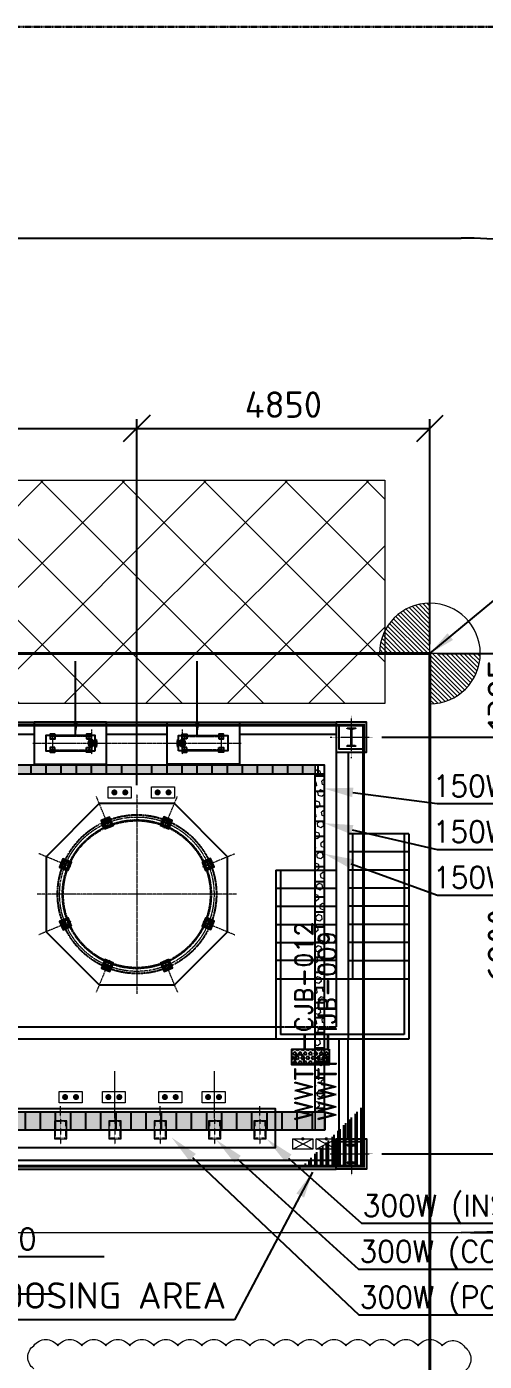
# Model space of a CAD drawing. Header units: inches. Extents: x 8618018 to 8935006, y 2431589 to 2567223.
# Drawn here: x 8716914 to 8724486, y 2514308 to 2536400 of the extents above; entities that cross this region are included whole.
import ezdxf
from ezdxf import colors
from ezdxf.entities.mleader import LeaderData, LeaderLine
from ezdxf.math import Vec2, Vec3

# ---------------------------------------------------------------- set-up
doc = ezdxf.new("R2010")
doc.units = ezdxf.units.IN
doc.header["$MEASUREMENT"] = 0
for name, pattern in [('CENTER', [2, 1.25, -0.25, 0.25, -0.25]), ('CENTER2', [1.125, 0.75, -0.125, 0.125, -0.125]), ('HIDDEN', [0.375, 0.25, -0.125]), ('PHANTOM', [2.5, 1.25, -0.25, 0.25, -0.25, 0.25, -0.25])]:
    doc.linetypes.add(name, pattern=pattern)
doc.layers.get('Defpoints').update_dxf_attribs({"color": 252})
for name, color, linetype in [('CCT', 4, 'Continuous'), ('CENTRE OF ROAD', 252, 'CENTER2'), ('Civil', 252, 'Continuous'), ('ELECTRICAL BOX', 30, 'Continuous'), ('EQUIPMENT', 252, 'Continuous'), ('Handrail', 252, 'FENCELINE1'), ('HIDDEN', 252, 'HIDDEN'), ('LAY-ROAD CARREGE WAY', 252, 'Continuous'), ('LCS', 4, 'Continuous'), ('MOTOR LOCATION', 3, 'Continuous'), ('PUMP', 252, 'Continuous'), ('STR', 252, 'Continuous'), ('T', 3, 'Continuous')]:
    doc.layers.add(name, color=color, linetype=linetype)
for name, color, linetype, lineweight in [('CL', 252, 'CENTER', 5), ('DIM', 252, 'Continuous', 13), ('ICT', 6, 'Continuous', 13), ('PCT', 2, 'Continuous', 15), ('Rev', 252, 'Continuous', 0)]:
    doc.layers.add(name, color=color, linetype=linetype, lineweight=lineweight)
doc.styles.add('DIM1', font='romant.shx', dxfattribs={"width": 0.8})
doc.styles.add('ISOCPEUR', font='isocpeur.ttf')
doc.styles.add('r-30', font='romans.shx')
doc.styles.add('Roman', font='romans')
doc.styles.add('ROMAND', font='romand')
doc.styles.get("Standard").update_dxf_attribs({"font": 'arial.ttf'})
doc.linetypes.add('FENCELINE1', pattern='A,6.35,-2.54,[133,ltypeshp.shx,S=2.54,R=0,X=-2.54,Y=0],-2.54,25.4', length=36.83)
doc.dimstyles.new('DIM', dxfattribs={"dimscale": 175, "dimtxt": 2.5, "dimasz": 2.5, "dimexe": 0.875, "dimexo": 0.875, "dimgap": 1, "dimtad": 1, "dimdec": 0, "dimzin": 9, "dimdsep": 46, "dimtxsty": 'ISOCPEUR', "dimblk": 'OBLIQUE', "dimcen": 0.09, "dimclrd": 256, "dimclre": 256, "dimclrt": 252, "dimadec": 0, "dimazin": 0, "dimtfac": 1, "dimtdec": 0, "dimtmove": 0, "dimatfit": 3, "dimfxl": 1, "dimtfill": 1, "dimtolj": 1, "dimtzin": 0, "dimarcsym": 0})
doc.dimstyles.new('New_DIM_150', dxfattribs={"dimscale": 150, "dimtxt": 2.5, "dimasz": 2.5, "dimexe": 0.875, "dimexo": 0.875, "dimgap": 1, "dimtad": 1, "dimdec": 0, "dimzin": 9, "dimdsep": 46, "dimtxsty": 'ISOCPEUR', "dimcen": 0.09, "dimclrd": 256, "dimclre": 256, "dimclrt": 4, "dimadec": 0, "dimazin": 0, "dimtfac": 1, "dimtdec": 0, "dimtmove": 0, "dimatfit": 3, "dimfxl": 1, "dimtfill": 1, "dimtolj": 1, "dimtzin": 0, "dimarcsym": 0})
pattern_1 = [(270, (-36073108.2, 22354600.37), (250, -7e-14), [])]
pattern_2 = [(360, (53524731.25, -17299752.16), (1e-13, 250), [])]
pattern_3 = [(90, (28533985.3, 47326424.64), (-250, 1e-13), [])]

# ---------------------------------------------------------------- blocks, each defined once
blk = doc.blocks.new('COL')
at = {"layer": 'Civil'}
blk.add_lwpolyline([(-250, -250), (250, -250), (250, 250), (-250, 250)], close=True, dxfattribs=at)
at = {"layer": 'CL', "ltscale": 0.25}
for p, q in [((0, -350), (0, 350)), ((-350, 0), (350, 0))]:
    blk.add_line(p, q, dxfattribs=at)
at = {"layer": 'STR'}
blk.add_lwpolyline([(-200, 200), (200, 200), (200, -200), (-200, -200)], close=True, dxfattribs=at)
blk.add_lwpolyline([(-70, 150), (70, 150), (70, 148, -0.414214), (63, 141), (18, 134, 0.414214), (4, 120), (4, -120, 0.414214), (18, -134), (63, -141, -0.414214), (70, -148), (70, -150), (-70, -150), (-70, -148, -0.414214), (-63, -141), (-18, -134, 0.414214), (-4, -120), (-4, 120, 0.414214), (-18, 134), (-63, 141, -0.414214), (-70, 148)], format="xyb", close=True, dxfattribs=at)
blk = doc.blocks.new('A$C58615442')
at = {"layer": 'CL', "ltscale": 0.4}
blk.add_line((0, -46.58), (0, -69), dxfattribs=at)
at = {"layer": 'EQUIPMENT'}
for p, q in [((-2.56, -48.34), (-2.56, -52)), ((-2.56, -48.34), (2.56, -48.34)), ((2.56, -48.34), (2.56, -52))]:
    blk.add_line(p, q, dxfattribs=at)
at = {"layer": 'EQUIPMENT', "linetype": 'HIDDEN'}
blk.add_line((1.58, -52.27), (1.83, -52.27), dxfattribs=at)
at = {"layer": 'EQUIPMENT', "linetype": 'HIDDEN', "ltscale": 0.5}
for points in [[(-1.57, -52.27), (-2.07, -52.27), (-2.07, -48.36), (-1.57, -48.36)], [(1.58, -52.27), (2.08, -52.27), (2.07, -48.36), (1.57, -48.36)]]:
    blk.add_lwpolyline(points, close=True, dxfattribs=at)
at = {"layer": 'EQUIPMENT'}
blk.add_circle((0, -50.34), 0.625, dxfattribs=at)
for centre, radius, start, end in [((-2.31, -52), 0.25, 180, 268.17633), ((2.31, -52), 0.25, 271.82367, 0), ((0, 51.01), 103.29, 268.71465, 271.28535)]:
    blk.add_arc(centre, radius, start, end, dxfattribs=at)
blk = doc.blocks.new('A$Cbbfcf249')
blk.add_lwpolyline([(-527, 1174), (-574, 1154), (-555, 1108), (-508, 1127)])
blk.add_circle((-489, -1181), 12.5)
at = {"layer": 'CL', "ltscale": 0.4}
blk.add_circle((0, 0), 1278, dxfattribs=at)
at = {"layer": 'EQUIPMENT', "linetype": 'PHANTOM', "ltscale": 0.5}
for centre, radius in [((3, 0), 1314), ((0, 0), 1229), ((0, 0), 1219)]:
    blk.add_circle(centre, radius, dxfattribs=at)
for xscale, yscale, zscale, rotation in [(25.4, 25.4, 25.4, 202.4999999999999), (25.40000000000006, 25.40000000000006, 25.40000000000006, 157.5), (25.4, 25.4, 25.4, 247.5000000000001), (25.4, 25.4, 25.4, 112.5000000000001), (25.4, 25.4, 25.4, 292.5000000000001), (25.40000000000002, 25.40000000000002, 25.40000000000002, 67.4999999999999), (25.4, 25.4, 25.4, 337.4999999999999), (25.4, 25.4, 25.4, 22.50000000000002)]:
    blk.add_blockref('A$C58615442', (0, 0), dxfattribs=dict(xscale=xscale, yscale=yscale, zscale=zscale, rotation=rotation))
blk = doc.blocks.new('*U216')
at = {"layer": 'Civil'}
blk.add_lwpolyline([(-98, -41), (41, -98), (98, 41), (-41, 98)], close=True, dxfattribs=at)
blk.add_solid([(-98, -41), (-41, 98), (-32, 74), (98, 41)], dxfattribs=at)
blk = doc.blocks.new('*U217')
at = {"layer": 'DIM', "color": 0, "linetype": 'ByBlock', "lineweight": -2, "transparency": 16777216}
for p, rotation in [((9070436, 2711302), 45.00000000000001), ((9072107, 2710614), 315), ((9069747, 2710609), 90.00000000000001), ((9069749, 2709631), 135), ((9072109, 2709636), 270), ((9070442, 2708941), 180), ((9071419, 2708943), 225)]:
    blk.add_blockref('*U216', p, dxfattribs=dict(at, rotation=rotation))
blk.add_blockref('*U216', (9071414, 2711304), dxfattribs=at)
blk = doc.blocks.new('25f2')
for centre, radius in [((0, 0), 54), ((-28, 28), 7.87), ((0, 0), 25.5), ((0, 0), 16.7), ((28, 28), 7.87), ((-28, -28), 7.87), ((28, -28), 7.87)]:
    blk.add_circle(centre, radius)
blk = doc.blocks.new('15SORF')
for p, q in [((-0.69, 1.28), (-0.88, 1.28)), ((-0.88, -1.28), (-0.88, 1.28)), ((-0.69, 2.5), (-0.69, -2.5)), ((-0.0625, 2.5), (-0.69, 2.5)), ((-0.0625, -2.5), (-0.0625, 2.5)), ((-0.0625, 1.4375), (0, 1.4375)), ((0, -1.4375), (0, 1.4375)), ((-0.69, -1.28), (-0.88, -1.28)), ((-0.69, -2.5), (-0.0625, -2.5)), ((-0.0625, -1.4375), (0, -1.4375))]:
    blk.add_line(p, q)
blk = doc.blocks.new('14')
for p, q in [((-0.1113, 0.1509), (0, 0.0396)), ((-0.1015, 0.1577), (0, 0.0562)), ((-0.0911, 0.1639), (0, 0.0727)), ((-0.0802, 0.1695), (0, 0.0893)), ((-0.0686, 0.1745), (0, 0.1059)), ((-0.0564, 0.1788), (0, 0.1225)), ((-0.0434, 0.1824), (0, 0.139)), ((-0.0296, 0.1852), (0, 0.1556)), ((-0.0147, 0.1869), (0, 0.1722)), ((-0.1524, 0.1092), (-0.0433, 0)), ((-0.1453, 0.1186), (-0.0267, 0)), ((-0.1375, 0.1274), (-0.0101, 0)), ((-0.1293, 0.1358), (0, 0.0065)), ((-0.1206, 0.1436), (0, 0.023)), ((-0.1797, 0.0536), (-0.1261, 0)), ((-0.1755, 0.066), (-0.1096, 0)), ((-0.1707, 0.0777), (-0.093, 0)), ((-0.1652, 0.0888), (-0.0764, 0)), ((-0.1591, 0.0992), (-0.0598, 0)), ((-0.1875, 0), (0, 0)), ((-0.1872, 0.0113), (-0.1759, 0)), ((-0.1856, 0.0264), (-0.1593, 0)), ((-0.1831, 0.0404), (-0.1427, 0)), ((0, 0), (0, -0.1875)), ((0.0065, 0), (0.1358, -0.1293)), ((0.023, 0), (0.1436, -0.1206)), ((0.0396, 0), (0.1509, -0.1113)), ((0.0562, 0), (0.1577, -0.1015)), ((0.0727, 0), (0.1639, -0.0911)), ((0.0893, 0), (0.1695, -0.0802)), ((0.1059, 0), (0.1745, -0.0686)), ((0.1225, 0), (0.1788, -0.0564)), ((0.139, 0), (0.1824, -0.0434)), ((0.1556, 0), (0.1852, -0.0296)), ((0.1722, 0), (0.1869, -0.0147)), ((0, -0.0101), (0.1274, -0.1375)), ((0, -0.0267), (0.1186, -0.1453)), ((0, -0.0433), (0.1092, -0.1524)), ((0, -0.0598), (0.0992, -0.1591)), ((0, -0.0764), (0.0888, -0.1652)), ((0, -0.093), (0.0777, -0.1707)), ((0, -0.1096), (0.066, -0.1755)), ((0, -0.1261), (0.0536, -0.1797)), ((0, -0.1427), (0.0404, -0.1831)), ((0, -0.1593), (0.0264, -0.1856)), ((0, -0.1759), (0.0113, -0.1872))]:
    blk.add_line(p, q)
blk.add_arc((0, 0), 0.1875, 90, 0)
blk = doc.blocks.new('_Oblique')
at = {"color": 0, "linetype": 'ByBlock', "lineweight": -2}
blk.add_line((-0.5, -0.5), (0.5, 0.5), dxfattribs=at)
blk = doc.blocks.new('*D271')
at = {"layer": 'Defpoints', "color": 0, "transparency": 16777216}
for p in [(96025, 45100), (98358, 45100), (95255, 41100)]:
    blk.add_point(p, dxfattribs=at)
at = {"layer": 'DIM', "lineweight": -2, "transparency": 16777216}
for p, q in [((96178, 45100), (98511, 45100)), ((98358, 41100), (98358, 45100)), ((95408, 41100), (98511, 41100))]:
    blk.add_line(p, q, dxfattribs=at)
at = {"layer": 'DIM', "lineweight": -2, "transparency": 16777216, "xscale": 437.5, "yscale": 437.5, "zscale": 437.5}
for p, rotation in [((98358, 45100), 90), ((98358, 41100), 270)]:
    blk.add_blockref('_Oblique', p, dxfattribs=dict(at, rotation=rotation))
at = {"layer": 'DIM', "color": 252, "transparency": 16777216, "insert": (97964, 43100), "char_height": 437.5, "attachment_point": 5, "rotation": 90, "style": 'ISOCPEUR', "bg_fill": 3, "box_fill_scale": 1.1, "bg_fill_color": 256, "bg_fill_true_color": 13158600, "bg_fill_transparency": 0}
blk.add_mtext('\\A1;4000', dxfattribs=at)
blk = doc.blocks.new('*D272')
at = {"layer": 'Defpoints', "color": 0, "transparency": 16777216}
for p in [(95505, 54685), (98358, 54685), (96025, 45100)]:
    blk.add_point(p, dxfattribs=at)
at = {"layer": 'DIM', "lineweight": -2, "transparency": 16777216}
for p, q in [((95658, 54685), (98511, 54685)), ((98358, 45100), (98358, 54685)), ((96178, 45100), (98511, 45100))]:
    blk.add_line(p, q, dxfattribs=at)
at = {"layer": 'DIM', "lineweight": -2, "transparency": 16777216, "xscale": 437.5, "yscale": 437.5, "zscale": 437.5}
for p, rotation in [((98358, 54685), 90), ((98358, 45100), 270)]:
    blk.add_blockref('_Oblique', p, dxfattribs=dict(at, rotation=rotation))
at = {"layer": 'DIM', "color": 252, "transparency": 16777216, "insert": (97964, 49893), "char_height": 437.5, "attachment_point": 5, "rotation": 90, "style": 'ISOCPEUR', "bg_fill": 3, "box_fill_scale": 1.1, "bg_fill_color": 256, "bg_fill_true_color": 13158600, "bg_fill_transparency": 0}
blk.add_mtext('\\A1;9585', dxfattribs=at)
blk = doc.blocks.new('*D273')
at = {"layer": 'Defpoints', "color": 0, "transparency": 16777216}
for p in [(95505, 54685), (95505, 0), (99926, 0)]:
    blk.add_point(p, dxfattribs=at)
at = {"layer": 'DIM', "lineweight": -2, "transparency": 16777216}
for p, q in [((95658, 54685), (100079, 54685)), ((99926, 54685), (99926, 0)), ((95658, 0), (100079, 0))]:
    blk.add_line(p, q, dxfattribs=at)
at = {"layer": 'DIM', "lineweight": -2, "transparency": 16777216, "xscale": 437.5, "yscale": 437.5, "zscale": 437.5}
for p, rotation in [((99926, 54685), 90), ((99926, 0), 270)]:
    blk.add_blockref('_Oblique', p, dxfattribs=dict(at, rotation=rotation))
at = {"layer": 'DIM', "color": 252, "transparency": 16777216, "insert": (99532, 27343), "char_height": 437.5, "attachment_point": 5, "rotation": 90, "style": 'ISOCPEUR', "bg_fill": 3, "box_fill_scale": 1.1, "bg_fill_color": 256, "bg_fill_true_color": 13158600, "bg_fill_transparency": 0}
blk.add_mtext('\\A1;54685', dxfattribs=at)
blk = doc.blocks.new('*D274')
at = {"layer": 'Defpoints', "color": 0, "transparency": 16777216}
for p in [(95505, 54685), (97074, 54685), (94555, 53300)]:
    blk.add_point(p, dxfattribs=at)
at = {"layer": 'DIM', "lineweight": -2, "transparency": 16777216}
for p, q in [((95658, 54685), (97227, 54685)), ((97074, 53300), (97074, 54685)), ((94708, 53300), (97227, 53300))]:
    blk.add_line(p, q, dxfattribs=at)
at = {"layer": 'DIM', "lineweight": -2, "transparency": 16777216, "xscale": 437.5, "yscale": 437.5, "zscale": 437.5}
for p, rotation in [((97074, 54685), 90), ((97074, 53300), 270)]:
    blk.add_blockref('_Oblique', p, dxfattribs=dict(at, rotation=rotation))
at = {"layer": 'DIM', "color": 252, "transparency": 16777216, "insert": (96680, 53992), "char_height": 437.5, "attachment_point": 5, "rotation": 90, "style": 'ISOCPEUR', "bg_fill": 3, "box_fill_scale": 1.1, "bg_fill_color": 256, "bg_fill_true_color": 13158600, "bg_fill_transparency": 0}
blk.add_mtext('\\A1;1385', dxfattribs=at)
blk = doc.blocks.new('*D275')
at = {"layer": 'Defpoints', "color": 0, "transparency": 16777216}
for p in [(94555, 53300), (94555, 46400), (97074, 46400)]:
    blk.add_point(p, dxfattribs=at)
at = {"layer": 'DIM', "lineweight": -2, "transparency": 16777216}
for p, q in [((94708, 53300), (97227, 53300)), ((97074, 53300), (97074, 46400)), ((94708, 46400), (97227, 46400))]:
    blk.add_line(p, q, dxfattribs=at)
at = {"layer": 'DIM', "lineweight": -2, "transparency": 16777216, "xscale": 437.5, "yscale": 437.5, "zscale": 437.5}
for p, rotation in [((97074, 53300), 90), ((97074, 46400), 270)]:
    blk.add_blockref('_Oblique', p, dxfattribs=dict(at, rotation=rotation))
at = {"layer": 'DIM', "color": 252, "transparency": 16777216, "insert": (96680, 49850), "char_height": 437.5, "attachment_point": 5, "rotation": 90, "style": 'ISOCPEUR', "bg_fill": 3, "box_fill_scale": 1.1, "bg_fill_color": 256, "bg_fill_true_color": 13158600, "bg_fill_transparency": 0}
blk.add_mtext('\\A1;6900', dxfattribs=at)
blk = doc.blocks.new('*D276')
at = {"layer": 'Defpoints', "color": 0, "transparency": 16777216}
for p in [(95505, 58410), (95505, 54685), (90655, 52350)]:
    blk.add_point(p, dxfattribs=at)
at = {"layer": 'DIM', "lineweight": -2, "transparency": 16777216}
for p, q in [((90655, 52503), (90655, 58563)), ((95505, 54838), (95505, 58563)), ((90655, 58410), (95505, 58410))]:
    blk.add_line(p, q, dxfattribs=at)
at = {"layer": 'DIM', "lineweight": -2, "transparency": 16777216, "xscale": 437.5, "yscale": 437.5, "zscale": 437.5, "rotation": 180}
blk.add_blockref('_Oblique', (90655, 58410), dxfattribs=at)
at = {"layer": 'DIM', "lineweight": -2, "transparency": 16777216, "xscale": 437.5, "yscale": 437.5, "zscale": 437.5}
blk.add_blockref('_Oblique', (95505, 58410), dxfattribs=at)
at = {"layer": 'DIM', "color": 252, "transparency": 16777216, "insert": (93080, 58804), "char_height": 437.5, "attachment_point": 5, "style": 'ISOCPEUR', "bg_fill": 3, "box_fill_scale": 1.1, "bg_fill_color": 256, "bg_fill_true_color": 13158600, "bg_fill_transparency": 0}
blk.add_mtext('\\A1;4850', dxfattribs=at)
blk = doc.blocks.new('*D277')
at = {"layer": 'Defpoints', "color": 0, "transparency": 16777216}
for p in [(90655, 58410), (83855, 52350), (90655, 52350)]:
    blk.add_point(p, dxfattribs=at)
at = {"layer": 'DIM', "lineweight": -2, "transparency": 16777216}
for p, q in [((83855, 52503), (83855, 58563)), ((90655, 52503), (90655, 58563)), ((83855, 58410), (90655, 58410))]:
    blk.add_line(p, q, dxfattribs=at)
at = {"layer": 'DIM', "lineweight": -2, "transparency": 16777216, "xscale": 437.5, "yscale": 437.5, "zscale": 437.5, "rotation": 180}
blk.add_blockref('_Oblique', (83855, 58410), dxfattribs=at)
at = {"layer": 'DIM', "lineweight": -2, "transparency": 16777216, "xscale": 437.5, "yscale": 437.5, "zscale": 437.5}
blk.add_blockref('_Oblique', (90655, 58410), dxfattribs=at)
at = {"layer": 'DIM', "color": 252, "transparency": 16777216, "insert": (87255, 58804), "char_height": 437.5, "attachment_point": 5, "style": 'ISOCPEUR', "bg_fill": 3, "box_fill_scale": 1.1, "bg_fill_color": 256, "bg_fill_true_color": 13158600, "bg_fill_transparency": 0}
blk.add_mtext('\\A1;6800', dxfattribs=at)
blk = doc.blocks.new('LPNO')
at = {"layer": 'ELECTRICAL BOX', "color": 7, "lineweight": 0}
for p, q in [((25.6, 21.4), (3.9, -21.4)), ((25.6, -21.4), (3.9, 21.4))]:
    blk.add_line(p, q, dxfattribs=at)
at = {"layer": 'ELECTRICAL BOX', "color": 7, "lineweight": 0, "const_width": 3.59}
blk.add_lwpolyline([(3.9, 1.8, 1), (3.9, -1.8, 1)], format="xyb", close=True, dxfattribs=at)
at = {"layer": 'ELECTRICAL BOX', "color": 7, "lineweight": 0}
blk.add_lwpolyline([(3.9, -21.4), (3.9, 21.4), (25.6, 21.4), (25.6, -21.4)], close=True, dxfattribs=at)
at = {"layer": 'ELECTRICAL BOX', "style": 'DIM1', "width": 0.8}
blk.add_attdef('LPNO', (36.8, 20.2), '', height=32, dxfattribs=at)
blk = doc.blocks.new('LCS')
at = {"layer": 'T', "color": 4, "lineweight": 0}
blk.add_lwpolyline([(-590, 295), (-210, 295), (-210, 105), (-590, 105)], close=True, dxfattribs=at)
at = {"layer": 'T', "color": 4, "const_width": 50}
for points in [[(-515, 200, 1), (-465, 200, 1)], [(-335, 200, 1), (-285, 200, 1)]]:
    blk.add_lwpolyline(points, format="xyb", close=True, dxfattribs=at)
at = {"layer": 'MOTOR LOCATION', "color": 4, "style": 'Roman'}
blk.add_attdef('XXX', (246, 103), '', height=240, dxfattribs=at)
blk = doc.blocks.new('GA CRM')
h = blk.add_hatch()
h.set_pattern_fill('HEX', color=252, scale=201.09935, angle=90, style=0)
h.set_pattern_definition([(90, (-444866.917, 238923.62), (-43.5392865, 3e-15), [25.137419, -50.2748376]), (210, (-444866.917, 238923.62), (21.7696433, -37.7061282), [25.137419, -50.2748376]), (150, (-444866.917, 238948.756), (-21.7696433, -37.7061282), [25.137419, -50.2748376])])
h.paths.add_polyline_path([(93836.7, 48135.9), (93222.6, 48135.9), (93222.6, 47875.8), (93836.7, 47875.8)])
h = blk.add_hatch()
h.set_pattern_fill('ANSI32', color=256, scale=10, angle=45)
h.set_pattern_definition([(90, (-8580667.2, -2291356.05), (-95.25, 0), []), (90, (-8580635.45, -2291324.3), (-95.25, 0), [])])
h.paths.add_polyline_path([(94405, 47199.8), (94405, 46199.8), (93405, 46199.8)])
at = {"layer": 'DIM'}
h = blk.add_hatch(dxfattribs=at)
h.set_pattern_fill('ANSI37', color=256, scale=300)
h.set_pattern_definition([(45, (-8652894.9, -2471340), (-673.51921, 673.51921), []), (135, (-8652894.9, -2471340), (-673.51921, -673.51921), [])])
h.paths.add_polyline_path([(19925.1, 57555.2), (94761.1, 57555.2), (94761.1, 53855.2), (19925.1, 53855.2)])
at = {"const_width": 50}
blk.add_lwpolyline([(0, 0), (0, 54685), (95505, 54685), (95505, 0), (0, 0)], dxfattribs=at)
at = {"linetype": 'PHANTOM', "const_width": 50}
blk.add_lwpolyline([(80105, 53499.8), (94405, 53499.8), (94405, 46199.8), (80105, 46199.8)], close=True, dxfattribs=at)
at = {"color": 252}
blk.add_lwpolyline([(93836.7, 48135.9), (93836.7, 47875.8), (93222.6, 47875.8), (93222.6, 48135.9)], close=True, dxfattribs=at)
at = {"layer": 'CENTRE OF ROAD', "linetype": 'CENTER', "lineweight": 30}
blk.add_line((7500, 65060), (111255, 65060), dxfattribs=at)
at = {"layer": 'Civil'}
for p, q in [((95155, 51699.8), (94155, 51699.8)), ((95155, 51699.8), (95155, 48299.8)), ((95155, 51399.8), (94155, 51399.8)), ((92955, 51099.8), (92955, 48299.8)), ((92955, 51099.8), (93955, 51099.8)), ((95155, 51099.8), (94155, 51099.8)), ((92955, 50799.8), (93955, 50799.8)), ((95155, 50799.8), (94155, 50799.8)), ((92955, 50499.8), (93955, 50499.8)), ((95155, 50499.8), (94155, 50499.8)), ((92955, 50199.8), (93955, 50199.8)), ((95155, 50199.8), (94155, 50199.8)), ((92955, 49899.8), (93955, 49899.8)), ((95155, 49899.8), (94155, 49899.8)), ((93955, 49599.8), (92955, 49599.8)), ((94155, 49599.8), (95155, 49599.8)), ((92955, 49299.8), (95155, 49299.8)), ((94155, 49299.8), (95155, 49299.8)), ((95155, 48299.8), (92955, 48299.8))]:
    blk.add_line(p, q, dxfattribs=at)
for points in [[(80555, 53549.8), (93955, 53549.8)], [(87555, 53349.8), (88955, 53349.8)], [(90155, 53349.8), (91155, 53349.8)], [(92355, 53349.8), (93955, 53349.8), (93955, 49299.8)], [(92955, 48499.8), (87355, 48499.8), (87355, 53049.3)], [(94155, 53049.8), (94155, 49299.8)], [(92955, 48299.8), (92955, 48299.8), (81555, 48299.8), (81555, 48299.8)], [(94005, 46650.2), (94005, 48299.8)], [(94155, 46649.8), (94155, 48299.8)], [(87505, 46299.8), (93955, 46299.8)], [(80555, 46149.8), (80555, 46149.8), (93955, 46149.8)]]:
    blk.add_lwpolyline(points, dxfattribs=at)
for points in [[(90155, 53549.8), (88955, 53549.8), (88955, 52849.8), (90155, 52849.8)], [(91155, 53549.8), (92355, 53549.8), (92355, 52849.8), (91155, 52849.8)], [(89301.8, 53350.3), (89221.8, 53350.3), (89221.8, 53270.3), (89301.8, 53270.3)], [(89825, 53269.8), (89905, 53269.8), (89905, 53349.8), (89825, 53349.8)], [(91485, 53269.8), (91405, 53269.8), (91405, 53349.8), (91485, 53349.8)], [(92010, 53269.8), (92090, 53269.8), (92090, 53349.8), (92010, 53349.8)], [(89300, 53129.8), (89220, 53129.8), (89220, 53049.8), (89300, 53049.8)], [(89825, 53129.8), (89905, 53129.8), (89905, 53049.8), (89825, 53049.8)], [(91485, 53129.8), (91405, 53129.8), (91405, 53049.8), (91485, 53049.8)], [(92010, 53129.8), (92090, 53129.8), (92090, 53049.8), (92010, 53049.8)], [(92155, 51321.1), (91276.3, 52199.8), (90033.7, 52199.8), (89155, 51321.1), (89155, 50078.4), (90033.7, 49199.8), (91276.3, 49199.8), (92155, 50078.4)]]:
    blk.add_lwpolyline(points, close=True, dxfattribs=at)
at = {"layer": 'Civil', "ltscale": 25}
blk.add_lwpolyline([(88393, 47149.8), (92943, 47149.8), (92943, 46499.8), (88393, 46499.8)], close=True, dxfattribs=at)
at = {"layer": 'CL', "ltscale": 0.4}
for p, q in [((89905, 53427.6), (89905, 53017.2)), ((91405, 53427.6), (91405, 53017.2)), ((88933.3, 53199.8), (92381.7, 53199.8)), ((90655, 52349.8), (90655, 49049.8)), ((92305, 50699.8), (89005, 50699.8)), ((88310.5, 46799.8), (93025.5, 46799.8))]:
    blk.add_line(p, q, dxfattribs=at)
at = {"layer": 'CL', "ltscale": 0.1}
for p, q in [((89393, 47035.9), (89393, 46563.6)), ((90293, 47035.9), (90293, 46563.6)), ((91043, 47035.9), (91043, 46563.6)), ((91943, 47035.9), (91943, 46563.6)), ((92693, 47035.9), (92693, 46563.6))]:
    blk.add_line(p, q, dxfattribs=at)
at = {"layer": 'CL', "ltscale": 0.4}
for points in [[(89260, 53089.8), (89865, 53089.8), (89865, 53309.8), (89260, 53309.8)], [(92050, 53089.8), (91445, 53089.8), (91445, 53309.8), (92050, 53309.8)]]:
    blk.add_lwpolyline(points, close=True, dxfattribs=at)
at = {"layer": 'CL', "ltscale": 0.1}
for points in [[(89305.5, 46664.8), (89480.5, 46664.8), (89480.5, 46934.8), (89305.5, 46934.8)], [(90205.5, 46664.8), (90380.5, 46664.8), (90380.5, 46934.8), (90205.5, 46934.8)], [(90955.5, 46664.8), (91130.5, 46664.8), (91130.5, 46934.8), (90955.5, 46934.8)], [(91855.5, 46664.8), (92030.5, 46664.8), (92030.5, 46934.8), (91855.5, 46934.8)], [(92605.5, 46664.8), (92780.5, 46664.8), (92780.5, 46934.8), (92605.5, 46934.8)]]:
    blk.add_lwpolyline(points, close=True, dxfattribs=at)
at = {"layer": 'DIM'}
for p, q in [((90293, 46985.9), (90293, 47770.6)), ((91943, 46985.9), (91943, 47770.6)), ((89393, 47035.9), (89393, 47191.2)), ((91043, 47035.9), (91043, 47191.2)), ((92693, 47035.9), (92693, 47191.2)), ((19500, 45100.2), (96025.1, 45100.2))]:
    blk.add_line(p, q, dxfattribs=at)
for points in [[(19925.1, 57555.2), (94761.1, 57555.2), (94761.1, 53855.2), (19925.1, 53855.2)], [(89290.5, 46649.8), (89495.5, 46649.8), (89495.5, 46949.8), (89290.5, 46949.8)], [(90190.5, 46649.8), (90395.5, 46649.8), (90395.5, 46949.8), (90190.5, 46949.8)], [(90940.5, 46649.8), (91145.5, 46649.8), (91145.5, 46949.8), (90940.5, 46949.8)], [(91840.5, 46649.8), (92045.5, 46649.8), (92045.5, 46949.8), (91840.5, 46949.8)], [(92590.5, 46649.8), (92795.5, 46649.8), (92795.5, 46949.8), (92590.5, 46949.8)]]:
    blk.add_lwpolyline(points, close=True, dxfattribs=at)
for centre in [(89305.5, 46934.8), (89480.5, 46934.8), (90205.5, 46934.8), (90380.5, 46934.8), (90955.5, 46934.8), (91130.5, 46934.8), (91855.5, 46934.8), (92030.5, 46934.8), (92605.5, 46934.8), (92780.5, 46934.8), (89305.5, 46664.8), (89480.5, 46664.8), (90205.5, 46664.8), (90380.5, 46664.8), (90955.5, 46664.8), (91130.5, 46664.8), (91855.5, 46664.8), (92030.5, 46664.8), (92605.5, 46664.8), (92780.5, 46664.8)]:
    blk.add_circle(centre, 4.5, dxfattribs=at)
at = {"layer": 'Handrail', "linetype": 'FENCELINE1', "ltscale": 0.02}
for p, q in [((94230, 49299.8), (94230, 51699.8)), ((95080, 51699.8), (95080, 48374.8)), ((93030, 51099.8), (93030, 48374.8)), ((95080, 48374.8), (93030, 48374.8))]:
    blk.add_line(p, q, dxfattribs=at)
at = {"layer": 'HIDDEN'}
for points in [[(93955, 49299.8), (93955, 48499.8), (92955, 48499.8)], [(94155, 49299.8), (94155, 48299.8)]]:
    blk.add_lwpolyline(points, dxfattribs=at)
at = {"layer": 'LAY-ROAD CARREGE WAY', "color": 252}
blk.add_line((23500, 61560), (96025.1, 61560), dxfattribs=at)
blk.add_arc((96025.1, 53330.1), 8229.9, 270, 90, dxfattribs=at)
at = {"layer": 'PUMP', "ltscale": 0.3}
for p, q in [((89962.6, 53232.3), (89949.7, 53230)), ((89962.6, 53167.2), (89949.7, 53169.5)), ((91347.4, 53232.3), (91360.3, 53230)), ((91347.4, 53167.2), (91360.3, 53169.5))]:
    blk.add_line(p, q, dxfattribs=at)
at = {"layer": 'PUMP'}
for points in [[(89965, 53072.3), (89965, 53327.3), (89150, 53327.3), (89150, 53072.3)], [(91345, 53072.3), (91345, 53327.3), (92160, 53327.3), (92160, 53072.3)]]:
    blk.add_lwpolyline(points, close=True, dxfattribs=at)
for centre in [(89260, 53309.8), (89863.2, 53309.2), (91445, 53309.7), (92050, 53309.8), (89260, 53089.8), (89865, 53089.8), (91445, 53089.8), (92050, 53089.8)]:
    blk.add_circle(centre, 9.5, dxfattribs=at)
at = {"color": 7}
blk.add_blockref('COL', (94205, 53299.8), dxfattribs=at)
at = {"color": 7, "xscale": -1, "rotation": 180}
blk.add_blockref('COL', (94205, 46399.8), dxfattribs=at)
at = {"layer": 'DIM', "xscale": 4445, "yscale": 4445, "zscale": 4445, "rotation": 180}
blk.add_blockref('14', (95505, 54685), dxfattribs=at)
at = {"layer": 'DIM'}
blk.add_blockref('*U217', (-8980272.9, -2659422.6), dxfattribs=at)
at = {"layer": 'EQUIPMENT', "linetype": 'PHANTOM', "ltscale": 0.5}
blk.add_blockref('A$Cbbfcf249', (90655, 50699.8), dxfattribs=at)
at = {"layer": 'PUMP', "ltscale": 0.3, "xscale": -1, "rotation": 270}
for p in [(89905, 53199.8), (91405, 53199.8)]:
    blk.add_blockref('25f2', p, dxfattribs=at)
at = {"layer": 'PUMP', "ltscale": 0.3, "yscale": 25.4, "zscale": 25.4, "rotation": 180}
for p, xscale in [((89985, 53199.8), -25.4), ((91325, 53199.8), 25.4)]:
    blk.add_blockref('15SORF', p, dxfattribs=dict(at, xscale=xscale))
at = {"layer": 'DIM', "color": 4, "style": 'ISOCPEUR'}
blk.add_text('SHED FOR CHEMICAL DOSING AREA', height=437.5, dxfattribs=at).set_placement((82506.5, 43838.1))
at = {"layer": 'DIM', "color": 252, "style": 'ISOCPEUR'}
blk.add_text('SHED FOR CHEMICAL DOSING AREA', height=437.5, dxfattribs=at).set_placement((82506.5, 43838.1))
at = {"layer": 'DIM'}
for points, dimstyle, override in [([(89642.5, 53327.3), (89642.5, 54559.5)], 'New_DIM_150', {"dimasz": 1.5}), ([(91655, 53327.3), (91655, 54559.5)], 'New_DIM_150', {"dimasz": 1.5}), ([(93562.7, 46099.8), (92274.1, 43652.6), (82493.9, 43652.6)], 'DIM', {"dimgap": 1, "dimtad": 0}), ([(93562.7, 46099.8), (92274.1, 43652.6), (82493.9, 43652.6)], 'DIM', {"dimgap": 1, "dimtad": 0})]:
    blk.add_leader(points, dimstyle=dimstyle, override=override, dxfattribs=at)
dim = blk.add_linear_dim(base=(98357.7, 45100.2), p1=(95255, 41100.2), p2=(96025.1, 45100.2), angle=90, dimstyle='DIM', override={"dimarcsym": 1}, dxfattribs=at)
dim.commit()
dim.dimension.update_dxf_attribs({"geometry": '*D271', "text_midpoint": (97964, 43100.2)})
dim = blk.add_linear_dim(base=(98357.7, 54685), p1=(96025.1, 45100.2), p2=(95505, 54685), angle=90, dimstyle='DIM', override={"dimarcsym": 1}, dxfattribs=at)
dim.commit()
dim.dimension.update_dxf_attribs({"geometry": '*D272', "text_midpoint": (97964, 49892.6)})
dim = blk.add_linear_dim(base=(99925.6, 0), p1=(95505, 54685), p2=(95505, 0), angle=90, dimstyle='DIM', override={"dimarcsym": 1}, dxfattribs=at)
dim.commit()
dim.dimension.update_dxf_attribs({"geometry": '*D273', "text_midpoint": (99531.9, 27342.5)})
at = {"layer": 'Rev'}
blk.add_lwpolyline([(88949.7, 42845.7, -0.5205671), (88949.7, 43225.8, -0.5205671), (89347.1, 43225.8, -0.5205671), (89744.5, 43225.8, -0.5205671), (90141.9, 43225.8, -0.5205671), (90539.4, 43225.8, -0.5205671), (90936.8, 43225.8, -0.5205671), (91334.2, 43225.8, -0.5205671), (91731.6, 43225.8, -0.5205671), (92129.1, 43225.8, -0.5205671), (92526.5, 43225.8, -0.5205671), (92923.9, 43225.8, -0.5205671), (93321.3, 43225.8, -0.5205671), (93718.8, 43225.8, -0.5205671), (94116.2, 43225.8, -0.5205671), (94513.6, 43225.8, -0.5205671), (94911, 43225.8, -0.5205671), (95308.5, 43225.8, -0.5205671), (95705.9, 43225.8, -0.5205671), (96080.4, 43202.9, -0.5205671), (96080.4, 42805.5, -0.5205671)], format="xyb", dxfattribs=at)
at = {"layer": 'DIM'}
dim = blk.add_linear_dim(base=(97073.6, 54685), p1=(94555, 53299.8), p2=(95505, 54685), angle=90, dimstyle='DIM', override={"dimarcsym": 1}, dxfattribs=at)
dim.commit()
dim.dimension.update_dxf_attribs({"geometry": '*D274', "text_midpoint": (97073.6, 53992.4), "dimtype": 128})
dim = blk.add_linear_dim(base=(97073.6, 46399.8), p1=(94555, 53299.8), p2=(94555, 46399.8), angle=90, dimstyle='DIM', override={"dimarcsym": 1}, dxfattribs=at)
dim.commit()
dim.dimension.update_dxf_attribs({"geometry": '*D275', "text_midpoint": (96679.9, 49849.8)})
dim = blk.add_linear_dim(base=(95505, 58410.1), p1=(90655, 52349.8), p2=(95505, 54685), dimstyle='DIM', override={"dimarcsym": 1}, dxfattribs=at)
dim.commit()
dim.dimension.update_dxf_attribs({"geometry": '*D276', "text_midpoint": (93080, 58803.8)})
dim = blk.add_linear_dim(base=(90655, 58410.1), p1=(83855, 52349.8), p2=(90655, 52349.8), dimstyle='DIM', override={"dimarcsym": 1}, dxfattribs=at)
dim.commit()
dim.dimension.update_dxf_attribs({"geometry": '*D277', "text_midpoint": (87255, 58803.8)})
blk.add_leader([(95505, 54685), (103267.5, 61125.3), (109851.8, 61125.3)], dimstyle='DIM', override={"dimgap": 1, "dimtad": 0}, dxfattribs=at)

msp = doc.modelspace()

# ---------------------------------------------------------------- block references
at = {"color": 252}
msp.add_blockref('GA CRM', (8628081, 2471340), dxfattribs=at)

# ---------------------------------------------------------------- next in the draw order: hatches: boundary and pattern name
at = {"layer": 'CCT'}
h = msp.add_hatch(dxfattribs=at)
h.set_pattern_fill('ANSI31', color=256, scale=2000, angle=765, style=0)
h.set_pattern_definition(pattern_3)
h.paths.add_polyline_path([(8710631, 2524179.4), (8710631, 2524029.4), (8721837, 2524029.4), (8721837, 2524179.4)])
h = msp.add_hatch(dxfattribs=at)
h.set_pattern_fill('ANSI31', color=256, scale=2000, angle=675, style=0)
h.set_pattern_definition(pattern_2)
h.paths.add_polyline_path([(8721837, 2524029.4), (8721687, 2524029.4), (8721687, 2518436.4), (8721837, 2518436.4)])
h = msp.add_hatch(dxfattribs=at)
h.set_pattern_fill('ANSI31', color=256, scale=2000, angle=225, style=0)
h.set_pattern_definition(pattern_1)
h.paths.add_polyline_path([(8721845.2, 2518136.4), (8721845.2, 2518436.4), (8707311.7, 2518436.4), (8707311.7, 2518136.4)])
at = {"layer": 'ICT', "transparency": 33554661}
h = msp.add_hatch(dxfattribs=at)
h.set_pattern_fill('HEX', color=256, scale=450, angle=100, style=0)
h.paths.add_polyline_path([(8721687, 2524176.9), (8710631.2, 2524176.9), (8710631.2, 2524031.9), (8721687, 2524031.9)])
h = msp.add_hatch(dxfattribs=at)
h.set_pattern_fill('HEX', color=256, scale=450, angle=100, style=0)
h.paths.add_polyline_path([(8721834.5, 2524176.9), (8721687, 2524176.9), (8721687, 2524031.9), (8721689.5, 2524031.9), (8721689.5, 2518433.9), (8721834.5, 2518433.9)])
h = msp.add_hatch(dxfattribs=at)
h.set_pattern_fill('HEX', color=256, scale=450, angle=100, style=0)
h.paths.add_polyline_path([(8721426.4, 2518433.9), (8709878.6, 2518433.9), (8709878.6, 2518138.9), (8721426.4, 2518138.9)])
h.paths.add_polyline_path([(8721834.5, 2518433.9), (8721426.4, 2518433.9), (8721426.4, 2518138.9), (8721834.5, 2518138.9)])
at = {"layer": 'PCT'}
h = msp.add_hatch(dxfattribs=at)
h.set_pattern_fill('ANSI31', color=256, scale=2000, angle=765, style=0)
h.set_pattern_definition(pattern_3)
h.paths.add_polyline_path([(8710631, 2524179.4), (8710631, 2524029.4), (8721837, 2524029.4), (8721837, 2524179.4)])
h = msp.add_hatch(dxfattribs=at)
h.set_pattern_fill('ANSI31', color=256, scale=2000, angle=675, style=0)
h.set_pattern_definition(pattern_2)
h.paths.add_polyline_path([(8721837, 2524029.4), (8721687, 2524029.4), (8721687, 2518436.4), (8721837, 2518436.4)])
h = msp.add_hatch(dxfattribs=at)
h.set_pattern_fill('ANSI31', color=256, scale=2000, angle=225, style=0)
h.set_pattern_definition(pattern_1)
h.paths.add_polyline_path([(8721845.2, 2518136.4), (8721845.2, 2518436.4), (8707311.7, 2518436.4), (8707311.7, 2518136.4)])

# ---------------------------------------------------------------- next in the draw order: linework, layer by layer
msp.add_lwpolyline([(8721687, 2524176.9), (8721687, 2524176.9), (8721687, 2524176.9), (8721687, 2524176.9)], close=True)
at = {"layer": 'CCT', "elevation": 62825.6}
for points in [[(8721837, 2524029.4), (8710631, 2524029.4), (8710631, 2524179.4), (8721837, 2524179.4)], [(8721687, 2518436.4), (8721687, 2524029.4), (8721837, 2524029.4), (8721837, 2518436.4)]]:
    msp.add_lwpolyline(points, close=True, dxfattribs=at)
at = {"layer": 'CCT'}
msp.add_lwpolyline([(8721845.2, 2518136.4), (8707311.7, 2518136.4), (8707311.7, 2518436.4), (8721845.2, 2518436.4)], close=True, dxfattribs=at)
at = {"layer": 'ICT'}
msp.add_lwpolyline([(8721687, 2524031.9), (8710631.2, 2524025.9), (8710631.2, 2524176.9), (8721687, 2524176.9)], close=True, dxfattribs=at)
at = {"layer": 'ICT', "transparency": 33554661}
for points in [[(8721687, 2524176.9), (8721834.5, 2524176.9), (8721834.5, 2518137.4), (8721687, 2518137.4)], [(8721687, 2518138), (8707158.8, 2518137.4), (8707158.8, 2518434), (8721687, 2518434.5)]]:
    msp.add_lwpolyline(points, close=True, dxfattribs=at)
at = {"layer": 'PCT', "elevation": 62825.6}
for points in [[(8721837, 2524029.4), (8710631, 2524029.4), (8710631, 2524179.4), (8721837, 2524179.4)], [(8721687, 2518436.4), (8721687, 2524029.4), (8721837, 2524029.4), (8721837, 2518436.4)]]:
    msp.add_lwpolyline(points, close=True, dxfattribs=at)
at = {"layer": 'PCT'}
msp.add_lwpolyline([(8721845.2, 2518136.4), (8707311.7, 2518136.4), (8707311.7, 2518436.4), (8721845.2, 2518436.4)], close=True, dxfattribs=at)

# ---------------------------------------------------------------- next in the draw order: block references
at = {"layer": 'LCS'}
for p in [(8718854.5, 2523524.4, 59160), (8719570.4, 2523524.4, 59160), (8718039.8, 2518481.4, 59160), (8718755.6, 2518481.4, 59160), (8719689.8, 2518481.4, 59160), (8720405.6, 2518481.4, 59160)]:
    msp.add_blockref('LCS', p, dxfattribs=at)
at = {"layer": 'MOTOR LOCATION'}
ref = msp.add_blockref('LPNO', (8721483.2, 2518020.2), dxfattribs=dict(at, xscale=7.742672857553146, yscale=7.742672857553146, zscale=7.742672857553146, rotation=269.9999999999999))
ref.add_attrib('LPNO', 'WWTP-CJB-012', (8721648.8, 2518286.3), dxfattribs={"layer": 'ELECTRICAL BOX', "height": 300, "rotation": 90, "style": 'ROMAND'})
ref = msp.add_blockref('LPNO', (8721870.4, 2518020.2), dxfattribs=dict(at, xscale=7.742672857553146, yscale=7.742672857553146, zscale=7.742672857553146, rotation=269.9999999999999))
ref.add_attrib('LPNO', 'WWTP-IJB-009', (8722036, 2518286.3), dxfattribs={"layer": 'ELECTRICAL BOX', "height": 300, "rotation": 90, "style": 'ROMAND'})

# ---------------------------------------------------------------- next in the draw order: texts
at = {"layer": 'CCT', "lineweight": 0, "style": 'r-30', "width": 0.95}
for s, p in [('150W (CONTROL TRAY)', (8723632.7, 2522894.9)), ('300W (CONTROL TRAY) EL.62625.0', (8722420.7, 2515947.2, 7612.9))]:
    msp.add_text(s, height=360, dxfattribs=at).set_placement(p)
at = {"layer": 'ICT', "color": 6, "lineweight": 0, "style": 'r-30', "width": 0.95}
for s, p in [('150W (INSTRUMENT) TRAY', (8723632.7, 2523652.9)), ('300W (INSTRUMENT) TRAY EL.62925.0', (8722473.3, 2516705.1, 7612.9)), ('600W (INSTRUMENT) TRAY EL.65900.0', (8708293.9, 2516153.2))]:
    msp.add_text(s, height=360, dxfattribs=at).set_placement(p)
at = {"layer": 'PCT', "lineweight": 0, "style": 'r-30', "width": 0.95}
for s, p in [('150W (POWER TRAY)', (8723637.5, 2522137)), ('300W (POWER TRAY) EL.62325.0', (8722425.5, 2515189.2, 7612.9))]:
    msp.add_text(s, height=360, dxfattribs=at).set_placement(p)

# ---------------------------------------------------------------- next in the draw order: leaders
at = {"layer": 'CCT', "lineweight": 0}
ml = msp.add_multileader_mtext('Standard', dxfattribs=at)
ml.set_content('', color=256)
ml.set_leader_properties()
ml.build(insert=Vec2(0, 0))
ml.multileader.update_dxf_attribs({"text_right_attachment_type": 6, "dogleg_length": 1700, "arrow_head_size": 480})
ctx = ml.context
ctx.base_point, ctx.char_height, ctx.arrow_head_size, ctx.landing_gap_size, ctx.plane_origin = Vec3(8729645.6, 2522781.9), 0.432, 480, 0.216, Vec3(8722104.7, 2519117.9)
ctx.right_attachment, ctx.text_align_type = 6, 2
notes = []
notes.append((ctx, [(0, (1, 1, 0), (8723704.4, 2522781.9), (1, 0), 5941.3, [(0, [(8721834.5, 2523215.7)], 0, [])])]))
ctx.mtext.insert, ctx.mtext.text_direction, ctx.mtext.rotation, ctx.mtext.alignment, ctx.mtext.flow_direction = Vec3(8729645.8, 2522781.7), Vec3(-1, 0), 3.1415927, 3, 5
ml = msp.add_multileader_mtext('Standard', dxfattribs=at)
ml.set_content('', color=256)
ml.set_leader_properties()
ml.build(insert=Vec2(0, 0))
ml.multileader.update_dxf_attribs({"text_right_attachment_type": 6, "dogleg_length": 1700, "arrow_head_size": 480})
ctx = ml.context
ctx.base_point, ctx.char_height, ctx.arrow_head_size, ctx.landing_gap_size, ctx.plane_origin = Vec3(8731674.9, 2515834.1, 7612.9), 0.432, 480, 0.216, Vec3(8720802.7, 2513057.2, 7612.9)
ctx.right_attachment, ctx.text_align_type = 6, 2
notes.append((ctx, [(0, (1, 1, 0), (8722402.4, 2515834.1, 7612.9), (1, 0), 9272.5, [(0, [(8720049, 2517974, 7612.9)], 0, [])])]))
ctx.mtext.insert, ctx.mtext.text_direction, ctx.mtext.rotation, ctx.mtext.alignment, ctx.mtext.flow_direction = Vec3(8731675.1, 2515833.9, 7612.9), Vec3(-1, 0), 3.1415927, 3, 5
ml = msp.add_multileader_mtext('Standard', dxfattribs=at)
ml.set_content('', color=256)
ml.set_leader_properties()
ml.build(insert=Vec2(0, 0))
ml.multileader.update_dxf_attribs({"text_right_attachment_type": 6, "dogleg_length": 1700, "arrow_head_size": 480})
ctx = ml.context
ctx.base_point, ctx.char_height, ctx.arrow_head_size, ctx.landing_gap_size, ctx.plane_origin = Vec3(8717409.3, 2515427.2), 0.432, 480, 0.216, Vec3(8708568.3, 2512429.7)
ctx.right_attachment, ctx.text_align_type = 6, 2
notes.append((ctx, [(0, (1, 1, 0), (8708309, 2515427.2), (1, 0), 9100.3, [(0, [(8705413.6, 2513378.3)], 0, [])])]))
ctx.mtext.insert, ctx.mtext.text_direction, ctx.mtext.rotation, ctx.mtext.alignment, ctx.mtext.flow_direction = Vec3(8717409.5, 2515427), Vec3(-1, 0), 3.1415927, 3, 5
at = {"layer": 'ICT', "color": 6, "lineweight": 0}
ml = msp.add_multileader_mtext('Standard', dxfattribs=at)
ml.set_content('', color=6)
ml.set_leader_properties()
ml.build(insert=Vec2(0, 0))
ml.multileader.update_dxf_attribs({"text_right_attachment_type": 6, "dogleg_length": 6758.8, "arrow_head_size": 480})
ctx = ml.context
ctx.base_point, ctx.char_height, ctx.arrow_head_size, ctx.landing_gap_size, ctx.plane_origin = Vec3(8730462.8, 2523539.8), 0.432, 480, 0.216, Vec3(8722104.7, 2519875.9)
ctx.right_attachment, ctx.text_align_type = 6, 2
notes.append((ctx, [(0, (1, 1, 0), (8723704, 2523539.8), (1, 0), 6758.8, [(0, [(8721834.5, 2523788.1)], 0, [])])]))
ctx.mtext.insert, ctx.mtext.text_direction, ctx.mtext.rotation, ctx.mtext.alignment, ctx.mtext.flow_direction = Vec3(8730463, 2523539.6), Vec3(-1, 0), 3.1415927, 3, 5
ml = msp.add_multileader_mtext('Standard', dxfattribs=at)
ml.set_content('', color=6)
ml.set_leader_properties()
ml.build(insert=Vec2(0, 0))
ml.multileader.update_dxf_attribs({"text_right_attachment_type": 6, "dogleg_length": 10002, "arrow_head_size": 480})
ctx = ml.context
ctx.base_point, ctx.char_height, ctx.arrow_head_size, ctx.landing_gap_size, ctx.plane_origin = Vec3(8732456.1, 2516592, 7612.9), 0.432, 480, 0.216, Vec3(8720855.3, 2513815.1, 7612.9)
ctx.right_attachment, ctx.text_align_type = 6, 2
notes.append((ctx, [(0, (1, 1, 0), (8722454.1, 2516592, 7612.9), (1, 0), 10002, [(0, [(8720885, 2517989.8, 7612.9)], 0, [])])]))
ctx.mtext.insert, ctx.mtext.text_direction, ctx.mtext.rotation, ctx.mtext.alignment, ctx.mtext.flow_direction = Vec3(8732456.3, 2516591.8, 7612.9), Vec3(-1, 0), 3.1415927, 3, 5
ml = msp.add_multileader_mtext('Standard', dxfattribs=at)
ml.set_content('', color=6)
ml.set_leader_properties()
ml.build(insert=Vec2(0, 0))
ml.multileader.update_dxf_attribs({"text_right_attachment_type": 6, "dogleg_length": 9591.3, "arrow_head_size": 480})
ctx = ml.context
ctx.base_point, ctx.char_height, ctx.arrow_head_size, ctx.landing_gap_size, ctx.plane_origin = Vec3(8718196.8, 2516040.2), 0.432, 480, 0.216, Vec3(8709302.3, 2512802.6)
ctx.right_attachment, ctx.text_align_type = 6, 2
notes.append((ctx, [(0, (1, 1, 0), (8708306.8, 2516040.2), (1, 0), 9890, [(0, [(8705413.6, 2513992.2)], 0, [])])]))
ctx.mtext.insert, ctx.mtext.text_direction, ctx.mtext.rotation, ctx.mtext.alignment, ctx.mtext.flow_direction = Vec3(8718197, 2516040), Vec3(-1, 0), 3.1415927, 3, 5
at = {"layer": 'PCT', "lineweight": 0}
ml = msp.add_multileader_mtext('Standard', dxfattribs=at)
ml.set_content('', color=256)
ml.set_leader_properties()
ml.build(insert=Vec2(0, 0))
ml.multileader.update_dxf_attribs({"text_right_attachment_type": 6, "dogleg_length": 5350.1, "arrow_head_size": 480})
ctx = ml.context
ctx.base_point, ctx.char_height, ctx.arrow_head_size, ctx.landing_gap_size, ctx.plane_origin = Vec3(8729059.7, 2522024), 9.6, 480, 4.8, Vec3(8722109.5, 2518360)
ctx.right_attachment = 6
notes.append((ctx, [(0, (1, 1, 0), (8723709.6, 2522024), (1, 0), 5350.1, [(0, [(8721834.5, 2522709.4)], 0, [])])]))
ctx.mtext.insert, ctx.mtext.text_direction, ctx.mtext.rotation, ctx.mtext.flow_direction = Vec3(8729064.5, 2522019.2), Vec3(-1, 0), 3.1415927, 5
ml = msp.add_multileader_mtext('Standard', dxfattribs=at)
ml.set_content('', color=256)
ml.set_leader_properties()
ml.build(insert=Vec2(0, 0))
ml.multileader.update_dxf_attribs({"text_right_attachment_type": 6, "dogleg_length": 8822.9, "arrow_head_size": 480})
ctx = ml.context
ctx.base_point, ctx.char_height, ctx.arrow_head_size, ctx.landing_gap_size, ctx.plane_origin = Vec3(8731230.6, 2515076.2, 7612.9), 9.6, 480, 4.8, Vec3(8720807.5, 2512299.2, 7612.9)
ctx.right_attachment = 6
notes.append((ctx, [(0, (1, 1, 0), (8722407.6, 2515076.2, 7612.9), (1, 0), 8822.9, [(0, [(8719310.5, 2518014, 7612.9)], 0, [])])]))
ctx.mtext.insert, ctx.mtext.text_direction, ctx.mtext.rotation, ctx.mtext.flow_direction = Vec3(8731235.4, 2515071.4, 7612.9), Vec3(-1, 0), 3.1415927, 5
for ctx, leaders in notes:
    for number, flags, end, landing, length, lines in leaders:
        leader = LeaderData()
        leader.index, (leader.has_last_leader_line, leader.has_dogleg_vector, leader.attachment_direction) = number, flags
        leader.last_leader_point, leader.dogleg_vector, leader.dogleg_length = Vec3(end), Vec3(landing), length
        for number, points, colour, breaks in lines:
            line = LeaderLine()
            line.index, line.vertices, line.color, line.breaks = number, Vec3.list(points), colors.encode_raw_color(colour), breaks
            leader.lines.append(line)
        ctx.leaders.append(leader)

doc.saveas('drawing.dxf')
